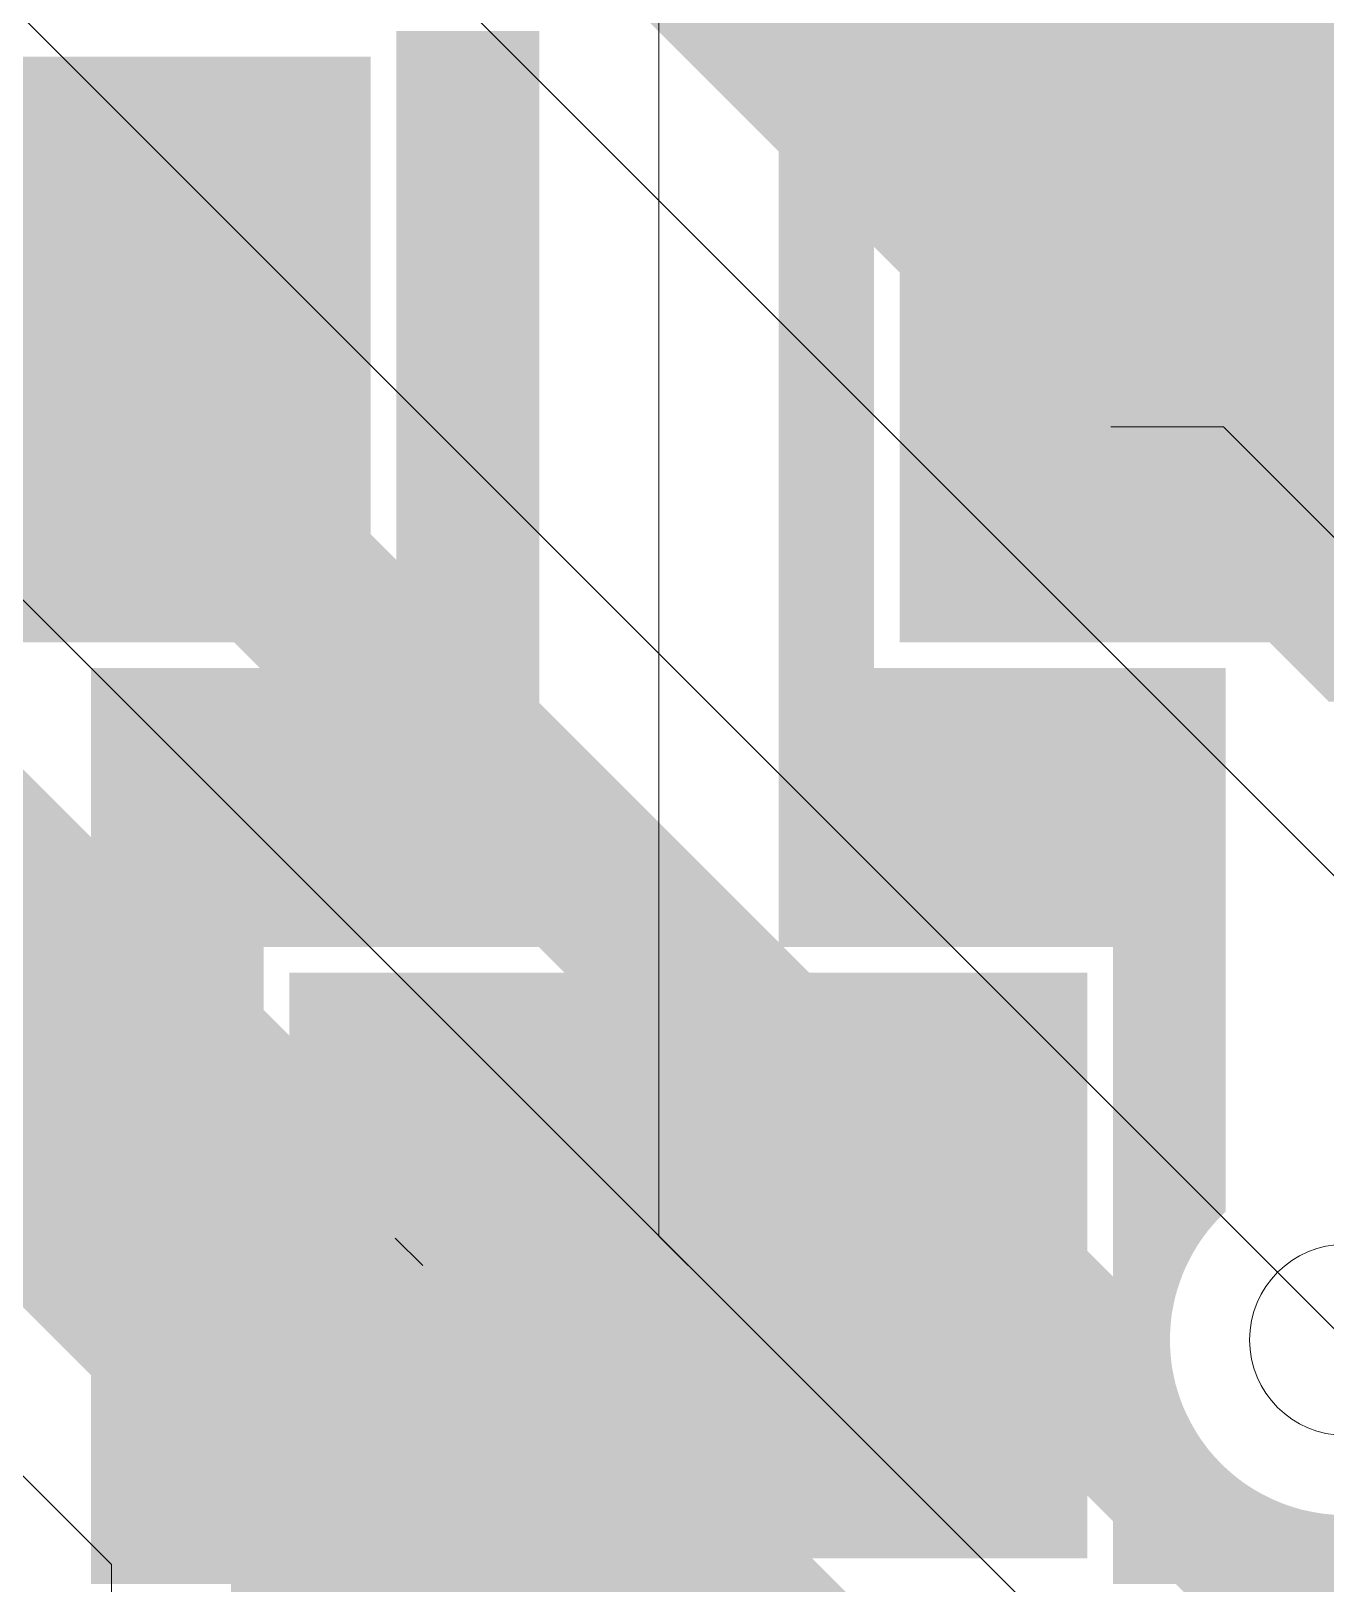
# Model space of a CAD drawing. Header units: millimetres. Extents: x 0 to 210, y 0 to 297.
# Drawn here: x 116.327 to 118.766, y 214.198 to 217.123 of the extents above; entities that cross this region are included whole.
import ezdxf

# ---------------------------------------------------------------- set-up
doc = ezdxf.new("R2010")
doc.units = ezdxf.units.MM
for name, pattern in [('K5LT32768', [0]), ('K5LT32769', [0]), ('K5LT32773', [0]), ('K5LT32774', [0])]:
    doc.linetypes.add(name, pattern=pattern)

# ---------------------------------------------------------------- blocks, each defined once
blk = doc.blocks.new('U56')
at = {"color": 7, "linetype": 'K5LT32768', "lineweight": 18}
blk.add_circle((118.8023, 214.6579), 0.18, dxfattribs=at)
blk = doc.blocks.new('U112')
blk.add_hatch(color=7).paths.add_polyline_path([(119.3649, 216.973), (119.3649, 216.0731), (118.0649, 216.0731), (118.0649, 216.973)])
blk = doc.blocks.new('U114')
blk.add_hatch(color=7).paths.add_polyline_path([(116.865, 216.973), (116.865, 216.0731), (115.565, 216.0731), (115.565, 216.973)])
blk = doc.blocks.new('U117')
blk.add_hatch(color=7).paths.add_polyline_path([(118.215, 215.2481), (118.215, 214.3481), (116.915, 214.3481), (116.915, 215.2481)])
blk = doc.blocks.new('U215')
at = {"true_color": 0xff0000}
blk.add_hatch(color=1, dxfattribs=at).paths.add_polyline_path([(119.4665, 217.0746), (119.4665, 215.9715), (117.9633, 215.9715), (117.9633, 217.0746)])
blk = doc.blocks.new('U217')
at = {"true_color": 0xff0000}
blk.add_hatch(color=1, dxfattribs=at).paths.add_polyline_path([(116.9666, 217.0746), (116.9666, 215.9715), (115.4634, 215.9715), (115.4634, 217.0746)])
blk = doc.blocks.new('U220')
at = {"true_color": 0xff0000}
blk.add_hatch(color=1, dxfattribs=at).paths.add_polyline_path([(118.3166, 215.3497), (118.3166, 214.2465), (116.8134, 214.2465), (116.8134, 215.3497)])
blk = doc.blocks.new('U289')
at = {"color": 3, "linetype": 'K5LT32773', "lineweight": 18, "true_color": 0x00ff00}
blk.add_circle((118.8023, 214.6579), 0.18, dxfattribs=at)

msp = doc.modelspace()

# ---------------------------------------------------------------- hatches: boundary and pattern name
at = {"true_color": 0x00ff00}
for points in [[(118.2333, 216.3981), (112.3827, 222.2487), (139.3399, 222.2487), (139.3399, 216.3981)], [(118.0116, 214.6696), (111.324, 221.3571), (111.7848, 221.3571), (118.4726, 214.6696)], [(116.6377, 214.3937), (110.6743, 220.3571), (111.6875, 220.3571), (117.6511, 214.3937)], [(118.6344, 215.997), (118.2333, 216.398), (133.3151, 216.398), (133.3151, 215.997)], [(118.6349, 215.9965), (118.6344, 215.997), (120.852, 215.997), (120.8368, 215.9965)], [(118.6364, 215.995), (118.6349, 215.9965), (120.8368, 215.9965), (120.8218, 215.995)], [(118.6385, 215.9929), (118.6364, 215.995), (120.8218, 215.995), (120.8066, 215.9929)], [(118.6412, 215.9901), (118.6385, 215.9929), (120.8066, 215.9929), (120.7916, 215.9901)], [(118.6448, 215.9866), (118.6412, 215.9901), (120.7916, 215.9901), (120.7769, 215.9866)], [(118.6489, 215.9825), (118.6448, 215.9866), (120.7769, 215.9866), (120.7621, 215.9825)], [(118.6537, 215.9777), (118.6489, 215.9825), (120.7621, 215.9825), (120.7477, 215.9777)], [(118.6593, 215.9721), (118.6537, 215.9777), (120.7477, 215.9777), (120.7334, 215.9721)], [(118.6654, 215.966), (118.6593, 215.9721), (120.7334, 215.9721), (120.7195, 215.966)], [(118.6722, 215.9591), (118.6654, 215.966), (120.7195, 215.966), (120.7057, 215.9591)], [(118.6796, 215.9518), (118.6722, 215.9591), (120.7057, 215.9591), (120.6925, 215.9518)], [(118.6877, 215.9436), (118.6796, 215.9518), (120.6925, 215.9518), (120.6796, 215.9436)], [(118.6964, 215.935), (118.6877, 215.9436), (120.6796, 215.9436), (120.6669, 215.935)], [(118.7055, 215.9259), (118.6964, 215.935), (120.6669, 215.935), (120.6547, 215.9259)], [(118.7152, 215.9162), (118.7055, 215.9259), (120.6547, 215.9259), (120.643, 215.9162)], [(118.7256, 215.9058), (118.7152, 215.9162), (120.643, 215.9162), (120.6318, 215.9058)], [(118.7362, 215.8951), (118.7256, 215.9058), (120.6318, 215.9058), (120.6209, 215.8951)], [(118.7477, 215.8837), (118.7362, 215.8951), (120.6209, 215.8951), (120.6107, 215.8837)], [(118.7594, 215.872), (118.7477, 215.8837), (120.6107, 215.8837), (120.6011, 215.872)], [(118.7715, 215.8598), (118.7594, 215.872), (120.6011, 215.872), (120.592, 215.8598)], [(118.0156, 214.6655), (118.0116, 214.6696), (118.4726, 214.6696), (118.4723, 214.6655)], [(118.0309, 214.6503), (118.0156, 214.6655), (118.4723, 214.6655), (118.4723, 214.6503)], [(118.0461, 214.635), (118.0309, 214.6503), (118.4723, 214.6503), (118.4731, 214.635)], [(118.0613, 214.6198), (118.0461, 214.635), (118.4731, 214.635), (118.4744, 214.6198)], [(118.0763, 214.6048), (118.0613, 214.6198), (118.4744, 214.6198), (118.4764, 214.6048)], [(118.0913, 214.5898), (118.0763, 214.6048), (118.4764, 214.6048), (118.4794, 214.5898)], [(118.1063, 214.5748), (118.0913, 214.5898), (118.4794, 214.5898), (118.4827, 214.5748)], [(118.1208, 214.5604), (118.1063, 214.5748), (118.4827, 214.5748), (118.4871, 214.5604)], [(118.1353, 214.5459), (118.1208, 214.5604), (118.4871, 214.5604), (118.4919, 214.5459)], [(118.1495, 214.5317), (118.1353, 214.5459), (118.4919, 214.5459), (118.4972, 214.5317)], [(118.1635, 214.5177), (118.1495, 214.5317), (118.4972, 214.5317), (118.5036, 214.5177)], [(118.1772, 214.504), (118.1635, 214.5177), (118.5036, 214.5177), (118.5104, 214.504)], [(118.1904, 214.4908), (118.1772, 214.504), (118.5104, 214.504), (118.5178, 214.4908)], [(118.2033, 214.4778), (118.1904, 214.4908), (118.5178, 214.4908), (118.5257, 214.4778)], [(118.216, 214.4651), (118.2033, 214.4778), (118.5257, 214.4778), (118.5343, 214.4651)], [(118.2282, 214.4529), (118.216, 214.4651), (118.5343, 214.4651), (118.5434, 214.4529)], [(118.2399, 214.4412), (118.2282, 214.4529), (118.5434, 214.4529), (118.5533, 214.4412)], [(118.2511, 214.4301), (118.2399, 214.4412), (118.5533, 214.4412), (118.5635, 214.4301)], [(118.262, 214.4191), (118.2511, 214.4301), (118.5635, 214.4301), (118.5744, 214.4191)], [(118.2722, 214.409), (118.262, 214.4191), (118.5744, 214.4191), (118.5856, 214.409)], [(116.6463, 214.3846), (116.6377, 214.3937), (117.6511, 214.3937), (117.6603, 214.3846)], [(118.2818, 214.3993), (118.2722, 214.409), (118.5856, 214.409), (118.5973, 214.3993)], [(118.2912, 214.3899), (118.2818, 214.3993), (118.5973, 214.3993), (118.6095, 214.3899)], [(118.2999, 214.3813), (118.2912, 214.3899), (118.6095, 214.3899), (118.6222, 214.3813)], [(116.6544, 214.3749), (116.6463, 214.3846), (117.6603, 214.3846), (117.6699, 214.3749)], [(116.6621, 214.3648), (116.6544, 214.3749), (117.6699, 214.3749), (117.6801, 214.3648)], [(116.6689, 214.3544), (116.6621, 214.3648), (117.6801, 214.3648), (117.6905, 214.3544)], [(118.3077, 214.3734), (118.2999, 214.3813), (118.6222, 214.3813), (118.6351, 214.3734)], [(118.3151, 214.3661), (118.3077, 214.3734), (118.6351, 214.3734), (118.6483, 214.3661)], [(118.322, 214.3592), (118.3151, 214.3661), (118.6483, 214.3661), (118.6621, 214.3592)], [(118.328, 214.3531), (118.322, 214.3592), (118.6621, 214.3592), (118.676, 214.3531)], [(116.6755, 214.3434), (116.6689, 214.3544), (117.6905, 214.3544), (117.7014, 214.3434)], [(116.6814, 214.3323), (116.6755, 214.3434), (117.7014, 214.3434), (117.7126, 214.3323)], [(116.6864, 214.3206), (116.6814, 214.3323), (117.7126, 214.3323), (117.7243, 214.3206)], [(118.3336, 214.3475), (118.328, 214.3531), (118.676, 214.3531), (118.6903, 214.3475)], [(118.3385, 214.3427), (118.3336, 214.3475), (118.6903, 214.3475), (118.7047, 214.3427)], [(118.3428, 214.3384), (118.3385, 214.3427), (118.7047, 214.3427), (118.7192, 214.3384)], [(118.3461, 214.3351), (118.3428, 214.3384), (118.7192, 214.3384), (118.7342, 214.3351)], [(118.3489, 214.3323), (118.3461, 214.3351), (118.7342, 214.3351), (118.7492, 214.3323)], [(118.3512, 214.33), (118.3489, 214.3323), (118.7492, 214.3323), (118.7642, 214.33)], [(118.3524, 214.3287), (118.3512, 214.33), (118.7642, 214.33), (118.7794, 214.3287)], [(118.3532, 214.328), (118.3524, 214.3287), (118.7794, 214.3287), (118.7946, 214.328)], [(116.691, 214.3089), (116.6864, 214.3206), (117.7243, 214.3206), (117.736, 214.3089)], [(116.6948, 214.297), (116.691, 214.3089), (117.736, 214.3089), (117.7479, 214.297)], [(118.7741, 213.9071), (118.3532, 214.328), (119.6666, 214.328), (120.0875, 213.9071)], [(116.6979, 214.2845), (116.6948, 214.297), (117.7479, 214.297), (117.7603, 214.2845)], [(116.7004, 214.2723), (116.6979, 214.2845), (117.7603, 214.2845), (117.7725, 214.2723)], [(116.7022, 214.2599), (116.7004, 214.2723), (117.7725, 214.2723), (117.785, 214.2599)], [(116.7032, 214.2472), (116.7022, 214.2599), (117.785, 214.2599), (117.7977, 214.2472)], [(116.7035, 214.2345), (116.7032, 214.2472), (117.7977, 214.2472), (117.8104, 214.2345)], [(116.7035, 213.9817), (116.7035, 214.2345), (117.8104, 214.2345), (118.0631, 213.9817)]]:
    msp.add_hatch(color=3, dxfattribs=at).paths.add_polyline_path(points)
for points in [[(117.0149, 215.9231), (117.0148, 217.123), (117.2846, 217.123), (117.2846, 215.9231)], [(117.735, 215.9231), (117.735, 217.123), (117.9151, 217.123), (117.915, 215.9231)], [(116.4401, 215.3981), (116.4401, 215.9231), (117.2846, 215.9231), (117.2846, 215.3981)], [(117.735, 215.3981), (117.735, 215.9231), (118.5772, 215.9231), (118.5772, 215.3981)], [(116.4401, 214.1982), (116.4401, 215.398), (116.7649, 215.398), (116.765, 214.1982)], [(118.3649, 214.8992), (118.3649, 215.3981), (118.5772, 215.3981), (118.5772, 214.8992)], [(118.3649, 214.8967), (118.3649, 214.8992), (118.5772, 214.8992), (118.5744, 214.8967)], [(118.3649, 214.886), (118.3649, 214.8967), (118.5744, 214.8967), (118.5635, 214.886)], [(118.3649, 214.8746), (118.3649, 214.886), (118.5635, 214.886), (118.5533, 214.8746)], [(118.3649, 214.8629), (118.3649, 214.8746), (118.5533, 214.8746), (118.5434, 214.8629)], [(118.3649, 214.8507), (118.3649, 214.8629), (118.5434, 214.8629), (118.5343, 214.8507)], [(118.3649, 214.8382), (118.3649, 214.8507), (118.5343, 214.8507), (118.5257, 214.8382)], [(118.3649, 214.8253), (118.3649, 214.8382), (118.5257, 214.8382), (118.5178, 214.8253)], [(118.3649, 214.8118), (118.3649, 214.8253), (118.5178, 214.8253), (118.5104, 214.8118)], [(118.3649, 214.7981), (118.3649, 214.8118), (118.5104, 214.8118), (118.5036, 214.7981)], [(118.3649, 214.7841), (118.3649, 214.7981), (118.5036, 214.7981), (118.4972, 214.7841)], [(118.3649, 214.7699), (118.3649, 214.7841), (118.4972, 214.7841), (118.4919, 214.7699)], [(118.3649, 214.7557), (118.3649, 214.7699), (118.4919, 214.7699), (118.4871, 214.7557)], [(118.3649, 214.741), (118.3649, 214.7557), (118.4871, 214.7557), (118.4827, 214.741)], [(118.3649, 214.726), (118.3649, 214.741), (118.4827, 214.741), (118.4794, 214.726)], [(118.3649, 214.711), (118.3649, 214.726), (118.4794, 214.726), (118.4764, 214.711)], [(118.3649, 214.696), (118.3649, 214.711), (118.4764, 214.711), (118.4744, 214.696)], [(118.3649, 214.6808), (118.3649, 214.696), (118.4744, 214.696), (118.4731, 214.6808)], [(118.3649, 214.6655), (118.3649, 214.6808), (118.4731, 214.6808), (118.4723, 214.6655)], [(118.3649, 214.6503), (118.3649, 214.6655), (118.4723, 214.6655), (118.4723, 214.6503)], [(118.3649, 214.635), (118.3649, 214.6503), (118.4723, 214.6503), (118.4731, 214.635)], [(118.3649, 214.6198), (118.3649, 214.635), (118.4731, 214.635), (118.4744, 214.6198)], [(118.3649, 214.6048), (118.3649, 214.6198), (118.4744, 214.6198), (118.4764, 214.6048)], [(118.3649, 214.5898), (118.3649, 214.6048), (118.4764, 214.6048), (118.4794, 214.5898)], [(118.3649, 214.5748), (118.3649, 214.5898), (118.4794, 214.5898), (118.4827, 214.5748)], [(118.3649, 214.5604), (118.3649, 214.5748), (118.4827, 214.5748), (118.4871, 214.5604)], [(118.3649, 214.5459), (118.3649, 214.5604), (118.4871, 214.5604), (118.4919, 214.5459)], [(118.3649, 214.5317), (118.3649, 214.5459), (118.4919, 214.5459), (118.4972, 214.5317)], [(118.3649, 214.5177), (118.3649, 214.5317), (118.4972, 214.5317), (118.5036, 214.5177)], [(118.3649, 214.504), (118.3649, 214.5177), (118.5036, 214.5177), (118.5104, 214.504)], [(118.3649, 214.4908), (118.3649, 214.504), (118.5104, 214.504), (118.5178, 214.4908)], [(118.3649, 214.4778), (118.3649, 214.4908), (118.5178, 214.4908), (118.5257, 214.4778)], [(118.3649, 214.4651), (118.3649, 214.4778), (118.5257, 214.4778), (118.5343, 214.4651)], [(118.3649, 214.4529), (118.3649, 214.4651), (118.5343, 214.4651), (118.5434, 214.4529)], [(118.3649, 214.4412), (118.3649, 214.4529), (118.5434, 214.4529), (118.5533, 214.4412)], [(118.3649, 214.4301), (118.3649, 214.4412), (118.5533, 214.4412), (118.5635, 214.4301)], [(118.3649, 214.4191), (118.3649, 214.4301), (118.5635, 214.4301), (118.5744, 214.4191)], [(118.3649, 214.409), (118.3649, 214.4191), (118.5744, 214.4191), (118.5856, 214.409)], [(118.3649, 214.3993), (118.3649, 214.409), (118.5856, 214.409), (118.5973, 214.3993)], [(118.3649, 214.3899), (118.3649, 214.3993), (118.5973, 214.3993), (118.6095, 214.3899)], [(118.3649, 214.3813), (118.3649, 214.3899), (118.6095, 214.3899), (118.6222, 214.3813)], [(118.3649, 214.3734), (118.3649, 214.3813), (118.6222, 214.3813), (118.6351, 214.3734)], [(118.3649, 214.3661), (118.3649, 214.3734), (118.6351, 214.3734), (118.6483, 214.3661)], [(118.3649, 214.3592), (118.3649, 214.3661), (118.6483, 214.3661), (118.6621, 214.3592)], [(118.3649, 214.3531), (118.3649, 214.3592), (118.6621, 214.3592), (118.676, 214.3531)], [(118.3649, 214.3475), (118.3649, 214.3531), (118.676, 214.3531), (118.6903, 214.3475)], [(118.3649, 214.3427), (118.3649, 214.3475), (118.6903, 214.3475), (118.7047, 214.3427)], [(118.3649, 214.3384), (118.3649, 214.3427), (118.7047, 214.3427), (118.7192, 214.3384)], [(118.3649, 214.3351), (118.3649, 214.3384), (118.7192, 214.3384), (118.7342, 214.3351)], [(118.3649, 214.3323), (118.3649, 214.3351), (118.7342, 214.3351), (118.7492, 214.3323)], [(118.3649, 214.33), (118.3649, 214.3323), (118.7492, 214.3323), (118.7642, 214.33)], [(118.3649, 214.3287), (118.3649, 214.33), (118.7642, 214.33), (118.7794, 214.3287)], [(118.3649, 214.328), (118.3649, 214.3287), (118.7794, 214.3287), (118.7946, 214.328)], [(118.3649, 214.1982), (118.3649, 214.328), (119.4149, 214.328), (119.4149, 214.1982)]]:
    msp.add_hatch(color=7).paths.add_polyline_path(points)

# ---------------------------------------------------------------- linework, layer by layer
at = {"color": 7, "linetype": 'K5LT32769', "lineweight": 18}
for points in [[(117.5097, 214.8532), (117.5097, 224.6652)], [(118.3606, 216.3775), (118.5729, 216.3775)], [(118.5729, 216.3775), (118.8023, 216.1481)], [(117.0131, 214.8497), (117.0649, 214.7981)], [(117.5097, 214.8532), (117.565, 214.7981)]]:
    msp.add_lwpolyline(points, dxfattribs=at)
at = {"color": 3, "linetype": 'K5LT32774', "lineweight": 18, "true_color": 0x00ff00}
for points in [[(111.64, 222.6731), (122.2399, 212.0729)], [(93.1899, 222.223), (111.2371, 222.223), (118.8023, 214.6579)], [(111.165, 221.1981), (118.6151, 213.7481)], [(110.515, 220.1979), (116.4784, 214.2345)], [(116.4784, 212.7971), (116.4784, 214.2345)]]:
    msp.add_lwpolyline(points, dxfattribs=at)

# ---------------------------------------------------------------- block references
for name in ['U217', 'U215', 'U114', 'U112', 'U220', 'U117', 'U56', 'U289']:
    msp.add_blockref(name, (0, 0))

doc.saveas('drawing.dxf')
